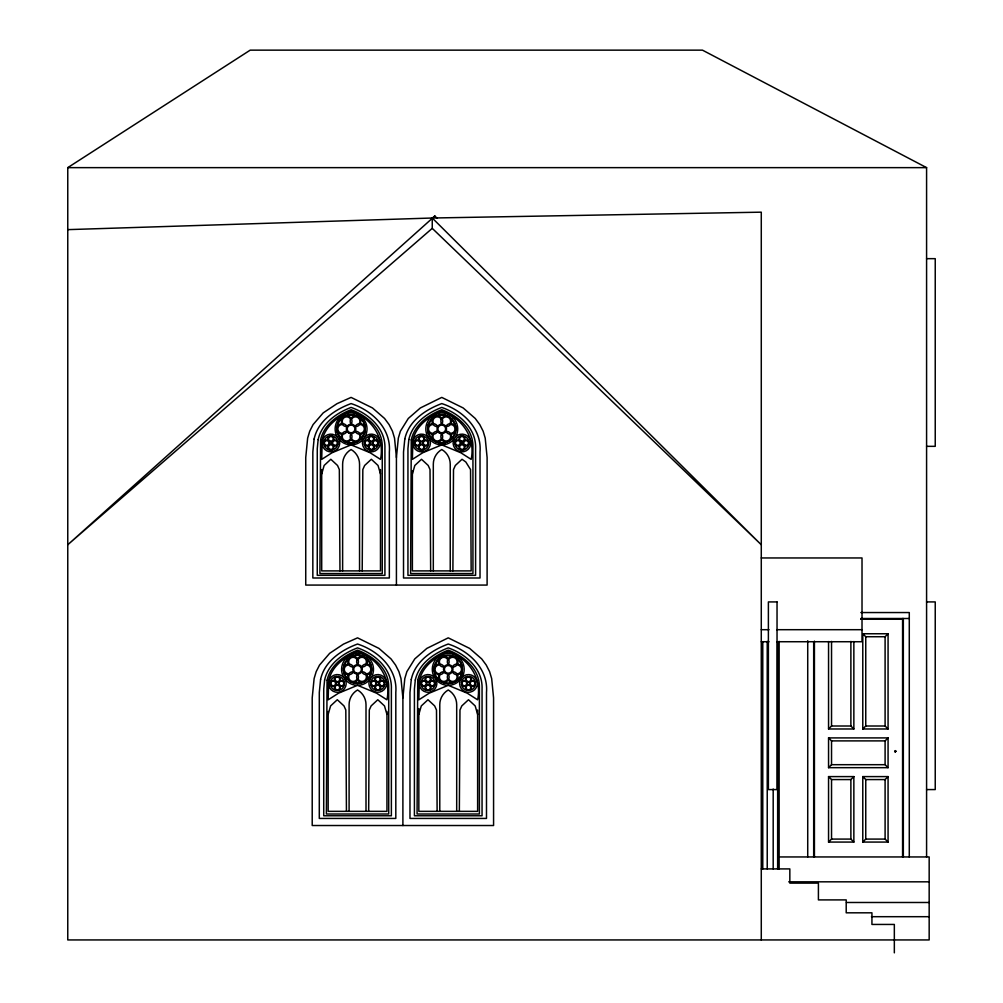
<?xml version="1.0" encoding="UTF-8"?>
<svg xmlns="http://www.w3.org/2000/svg" width="1003" height="1003" viewBox="0 0 1003 1003"><rect width="100%" height="100%" fill="white"/><g stroke="black" fill="none" stroke-linecap="round" stroke-linejoin="round"><path stroke-width="1.5" d="M396.423 457.493L398.329 438.135L400.398 431.202L408.296 418.464L420.382 407.945L441.771 397.401L463.16 407.945L475.246 418.464L479.785 424.608L483.145 431.202L485.214 438.135L487.107 457.493L487.107 585.075L305.739 585.075L305.739 457.493L307.645 438.135L309.714 431.202L313.074 424.608L323.204 412.885L336.983 403.695L351.088 397.401L372.477 407.945L384.563 418.464L389.101 424.608L392.461 431.202L394.53 438.135L396.423 457.493L396.423 585.075M402.893 697.938L404.798 678.58L406.867 671.646L414.766 658.908L426.852 648.389L448.241 637.845L469.617 648.389L481.703 658.908L486.242 665.052L489.602 671.646L491.671 678.58L493.576 697.938L493.576 825.519L312.209 825.519L312.209 697.938L314.115 678.58L316.183 671.646L319.543 665.052L329.661 653.329L343.44 644.139L357.544 637.845L378.933 648.389L391.02 658.908L395.558 665.052L398.918 671.646L400.987 678.58L402.893 697.938L402.893 825.519M894.626 751.297C897.748 749.655 893.159 753.516 896.03 751.297M321.7 473.93L324.145 465.467L330.827 459.274L337.522 465.467L339.34 469.554L339.967 570.895M328.157 714.374L330.601 705.924L337.296 699.73L343.979 705.924L345.809 709.999L346.436 811.352M412.383 473.93L414.828 465.467L421.511 459.274L428.206 465.467L430.024 469.554L430.651 570.895M418.84 714.374L421.285 705.924L427.98 699.73L434.663 705.924L436.493 709.999L437.12 811.352M337.409 425.259C340.406 411.656 361.77 411.656 364.766 425.259M428.093 425.259L431.754 418.915M343.879 665.716L347.539 659.36M455.45 432.594L451.789 438.938M371.223 673.038L367.562 679.395M461.919 673.038C458.91 686.641 437.559 686.641 434.562 673.038M361.105 438.938L364.766 432.594L365.067 427.554A5.316 5.316 0 0 0 361.306 423.793L360.227 423.655L360.641 422.652A5.316 5.316 0 0 0 359.262 417.511M438.223 659.36L434.562 665.716L434.249 670.756A5.316 5.316 0 0 0 438.01 674.505L439.088 674.655L438.675 675.658A5.316 5.316 0 0 0 440.054 680.799M888.069 728.98L885.097 726.009L885.097 636.729L888.069 633.758L862.781 633.758L862.781 728.98L888.069 728.98L888.069 633.758M853.854 641.556L853.854 728.98L828.553 728.98L831.537 726.009L831.537 641.431M862.781 728.98L865.752 726.009L865.752 636.729L862.781 633.758M828.553 767.671L831.537 764.687L885.097 764.687L888.069 767.671L888.069 737.907L828.553 737.907L828.553 767.671L888.069 767.671M828.553 737.907L831.537 740.891L885.097 740.891L888.069 737.907M853.854 842.069L850.883 839.085L850.883 779.569L853.854 776.598L828.553 776.598L828.553 842.069L853.854 842.069L853.854 776.598M888.069 842.069L885.097 839.085L885.097 779.569L888.069 776.598L862.781 776.598L862.781 842.069L888.069 842.069L888.069 776.598M828.553 842.069L831.537 839.085L831.537 779.569L828.553 776.598M862.781 842.069L865.752 839.085L865.752 779.569L862.781 776.598M432.519 218.09L434.851 216.009L437.057 218.228M761.277 939.936L761.277 212.172L432.255 218.015L432.255 228.345L67.765 544.754L434.851 216.009M779.344 856.951L929.167 856.951L929.167 939.936L67.765 939.936L67.765 167.639L250.198 50.15L702.464 50.15L926.584 167.639L926.584 856.951M438.11 415.255L445.432 415.255M361.218 683.056L353.883 683.056M67.765 229.637L432.255 218.015L761.277 544.754L432.255 228.345M67.765 167.639L926.584 167.639M926.584 258.661L935.235 258.661L935.235 446.335L926.584 446.335M761.277 557.956L862.016 557.956L862.016 641.732L776.773 641.732M926.584 601.913L935.235 601.913L935.235 789.574L926.584 789.574M860.85 612.545L909.282 612.545L909.282 856.951M860.825 618.5L909.282 618.5M860.662 618.876L902.951 618.876L902.951 856.951M860.825 619.252L902.587 619.252M761.277 629.696L769.025 629.696M776.773 629.696L862.016 629.696M865.752 636.729L885.097 636.729M761.277 641.732L769.025 641.732M831.537 726.009L850.883 726.009L853.854 728.98M865.752 726.009L885.097 726.009M831.537 779.569L850.883 779.569M865.752 779.569L885.097 779.569M831.537 839.085L850.883 839.085M865.752 839.085L885.097 839.085M761.277 868.911L789.837 868.911L789.837 883.116L818.41 883.116L818.41 899.904L846.206 899.904L846.206 912.818L871.933 912.818L871.933 924.44L894.337 924.44L894.337 952.85M788.709 881.825L929.167 881.825M846.457 902.487L929.167 902.487M871.431 916.692L929.167 916.692M438.11 442.611L445.432 442.611L449.946 440.355A5.316 5.316 0 0 0 451.325 435.214L450.911 434.211L451.989 434.061A5.316 5.316 0 0 0 455.751 430.3L455.45 425.259L451.789 418.915M451.902 655.699L444.567 655.699L440.054 657.955A5.316 5.316 0 0 0 438.675 663.096L439.088 664.099L438.01 664.237A5.316 5.316 0 0 0 434.249 667.998M431.754 438.938L428.093 432.594M341.07 438.938L337.409 432.594L337.108 427.554A5.316 5.316 0 0 1 340.87 423.793L341.948 423.655L341.534 422.652A5.316 5.316 0 0 1 342.901 417.511M367.562 659.36L371.223 665.716M347.539 679.395L343.879 673.038M477.629 714.374L475.184 705.924L468.489 699.73L461.806 705.924L459.976 709.999L459.349 811.352M380.476 473.93L378.031 465.467L371.336 459.274L364.653 465.467L362.823 469.554L362.208 570.895M386.945 714.374L384.5 705.924L377.805 699.73L371.123 705.924L369.292 709.999L368.665 811.352M903.327 618.5L903.327 856.951M902.587 618.5L902.587 856.951M895.328 750.595L895.328 751.999M885.097 740.891L885.097 764.687M850.883 641.431L850.883 726.009M831.537 740.891L831.537 764.687M828.553 641.556L828.553 728.98M814.423 641.143L814.423 856.951M813.684 641.882L813.684 856.951M807.728 640.754L807.728 856.951M779.13 641.381L779.13 868.911M777.651 641.744L777.651 868.911M773.188 789.035L773.188 868.911M767.232 641.381L767.232 868.911M762.769 641.744L762.769 868.911M477.629 710.011L477.629 811.352L418.84 811.352L418.84 708.557M456.691 811.352L456.691 704.633A16.926 16.926 0 0 0 448.241 689.976A16.926 16.926 0 0 0 439.778 704.633L439.778 811.352M452.892 570.895L453.506 469.554L455.337 465.467L462.019 459.274L465.806 461.969L470.545 469.554L471.159 570.895L412.383 570.895L412.383 471.021M450.234 570.895L450.234 464.188A16.926 16.926 0 0 0 441.771 449.532A16.926 16.926 0 0 0 433.309 464.188L433.309 570.895M386.945 711.466L386.945 811.352L328.157 811.352L328.157 711.466M380.476 469.567L380.476 570.895L321.7 570.895L321.7 469.567M366.007 811.352L366.007 704.633A16.926 16.926 0 0 0 357.544 689.976A16.926 16.926 0 0 0 349.094 704.633L349.094 811.352M359.55 570.895L359.55 464.188A16.926 16.926 0 0 0 351.088 449.532A16.926 16.926 0 0 0 342.625 464.188L342.625 570.895M372.063 449.958A2.959 2.959 0 0 0 373.856 445.633A2.959 2.959 0 0 0 378.281 443.752M370.533 449.958A2.959 2.959 0 0 1 368.74 445.633L368.665 445.545A2.959 2.959 0 0 1 364.327 443.752M364.327 442.223A2.959 2.959 0 0 1 368.665 440.43L368.74 440.342A2.959 2.959 0 0 1 370.533 436.017M372.063 436.017A2.959 2.959 0 0 1 373.856 440.342A2.959 2.959 0 0 1 378.281 442.223M363.625 438.549A8.864 8.864 0 0 0 370.533 451.814A8.864 8.864 0 0 0 379.623 439.953A8.864 8.864 0 0 0 365.042 436.719L362.359 440.204A15.948 15.948 0 0 1 339.804 440.204L337.133 436.719A8.864 8.864 0 0 0 322.54 439.953A8.864 8.864 0 0 0 331.642 451.814A8.864 8.864 0 0 0 338.538 438.549M337.108 430.3A5.316 5.316 0 0 0 340.87 434.061L341.948 434.211L341.534 435.214A5.316 5.316 0 0 0 342.901 440.355C347.539 443.928 354.636 443.928 359.262 440.355A5.316 5.316 0 0 0 360.641 435.214L360.227 434.211L361.306 434.061A5.316 5.316 0 0 0 365.067 430.3M323.894 443.752A2.959 2.959 0 0 0 328.232 445.545L328.307 445.633A2.959 2.959 0 0 0 330.1 449.958M323.894 442.223A2.959 2.959 0 0 1 328.232 440.43L328.307 440.342A2.959 2.959 0 0 1 330.1 436.017M331.629 449.958A2.959 2.959 0 0 0 333.422 445.633A2.959 2.959 0 0 0 337.835 443.752M337.835 442.223A2.959 2.959 0 0 0 333.51 440.43A2.959 2.959 0 0 0 331.629 436.017M337.271 436.907A15.948 15.948 0 0 1 351.088 412.985A15.948 15.948 0 0 1 364.891 436.907M356.88 441.721A5.316 5.316 0 0 1 351.752 440.355L351.088 439.49L350.423 440.355A5.316 5.316 0 0 1 345.283 441.721M345.283 416.132A5.316 5.316 0 0 1 350.423 417.511L351.088 418.376L351.752 417.511A5.316 5.316 0 0 1 356.88 416.132M462.747 449.958A2.959 2.959 0 0 0 464.539 445.633L464.627 445.545A2.959 2.959 0 0 0 468.965 443.752M461.217 449.958A2.959 2.959 0 0 1 459.424 445.633L459.349 445.545A2.959 2.959 0 0 1 455.011 443.752M455.011 442.223A2.959 2.959 0 0 1 459.349 440.43L459.424 440.342A2.959 2.959 0 0 1 461.217 436.017M462.747 436.017A2.959 2.959 0 0 1 464.539 440.342L464.627 440.43A2.959 2.959 0 0 1 468.965 442.223M454.309 438.549A8.864 8.864 0 0 0 461.217 451.814A8.864 8.864 0 0 0 470.319 439.953A8.864 8.864 0 0 0 455.726 436.719L453.043 440.204A15.948 15.948 0 0 1 430.488 440.204L427.817 436.719A8.864 8.864 0 0 0 413.223 439.953A8.864 8.864 0 0 0 422.326 451.814A8.864 8.864 0 0 0 429.221 438.549M414.578 443.752A2.959 2.959 0 0 0 418.915 445.545L418.991 445.633A2.959 2.959 0 0 0 420.784 449.958M414.578 442.223A2.959 2.959 0 0 1 418.915 440.43L418.991 440.342A2.959 2.959 0 0 1 420.784 436.017M422.313 449.958A2.959 2.959 0 0 0 424.106 445.633L424.194 445.545A2.959 2.959 0 0 0 428.519 443.752M428.519 442.223A2.959 2.959 0 0 0 424.194 440.43L424.106 440.342A2.959 2.959 0 0 0 422.313 436.017M427.955 436.907A15.948 15.948 0 0 1 441.771 412.985A15.948 15.948 0 0 1 455.588 436.907M447.564 441.721A5.316 5.316 0 0 1 442.436 440.355L441.771 439.49L441.107 440.355A5.316 5.316 0 0 1 435.966 441.721L433.584 440.355A5.316 5.316 0 0 1 432.218 435.214L432.632 434.211L431.553 434.061A5.316 5.316 0 0 1 427.792 430.3L427.792 427.554A5.316 5.316 0 0 1 431.553 423.793L432.632 423.655L432.218 422.652A5.316 5.316 0 0 1 433.584 417.511L435.966 416.132A5.316 5.316 0 0 1 441.107 417.511L441.771 418.376L442.436 417.511A5.316 5.316 0 0 1 447.564 416.132L449.946 417.511A5.316 5.316 0 0 1 451.325 422.652L450.911 423.655L451.989 423.793A5.316 5.316 0 0 1 455.751 427.554M378.532 690.403A2.959 2.959 0 0 0 380.325 686.077L380.413 685.989A2.959 2.959 0 0 0 384.738 684.196M377.003 690.403A2.959 2.959 0 0 1 375.21 686.077L375.122 685.989A2.959 2.959 0 0 1 370.797 684.196M370.797 682.667A2.959 2.959 0 0 1 375.122 680.874L375.21 680.786A2.959 2.959 0 0 1 377.003 676.461M378.532 676.461A2.959 2.959 0 0 1 380.325 680.786L380.413 680.874A2.959 2.959 0 0 1 384.738 682.667M370.094 679.006A8.864 8.864 0 0 0 376.99 692.258A8.864 8.864 0 0 0 386.092 680.398A8.864 8.864 0 0 0 371.499 677.163L368.828 680.648A15.948 15.948 0 0 1 346.273 680.648L343.603 677.163A8.864 8.864 0 0 0 329.009 680.398A8.864 8.864 0 0 0 338.111 692.258A8.864 8.864 0 0 0 345.007 679.006M330.363 684.196A2.959 2.959 0 0 0 334.689 685.989L334.776 686.077A2.959 2.959 0 0 0 336.569 690.403M330.363 682.667A2.959 2.959 0 0 1 334.689 680.874L334.776 680.786A2.959 2.959 0 0 1 336.569 676.461M338.099 690.403A2.959 2.959 0 0 0 339.892 686.077L339.979 685.989A2.959 2.959 0 0 0 344.305 684.196M344.305 682.667A2.959 2.959 0 0 0 339.979 680.874L339.892 680.786A2.959 2.959 0 0 0 338.099 676.461M343.741 677.351A15.948 15.948 0 0 1 357.544 653.429A15.948 15.948 0 0 1 371.361 677.351M351.752 656.576A5.316 5.316 0 0 1 356.892 657.955L357.544 658.821L358.209 657.955A5.316 5.316 0 0 1 363.349 656.576M469.216 690.403A2.959 2.959 0 0 0 471.009 686.077L471.097 685.989A2.959 2.959 0 0 0 475.422 684.196M467.686 690.403A2.959 2.959 0 0 1 465.894 686.077L465.806 685.989A2.959 2.959 0 0 1 461.48 684.196M461.48 682.667A2.959 2.959 0 0 1 465.806 680.874L465.894 680.786A2.959 2.959 0 0 1 467.686 676.461M469.216 676.461A2.959 2.959 0 0 1 471.009 680.786L471.097 680.874A2.959 2.959 0 0 1 475.422 682.667M460.778 679.006A8.864 8.864 0 0 0 467.674 692.258A8.864 8.864 0 0 0 476.776 680.398A8.864 8.864 0 0 0 462.182 677.163L459.512 680.648A15.948 15.948 0 0 1 436.957 680.648L434.286 677.163A8.864 8.864 0 0 0 419.693 680.398A8.864 8.864 0 0 0 428.795 692.258A8.864 8.864 0 0 0 435.691 679.006M421.047 684.196A2.959 2.959 0 0 0 425.372 685.989L425.46 686.077A2.959 2.959 0 0 0 427.253 690.403M421.047 682.667A2.959 2.959 0 0 1 425.372 680.874L425.46 680.786A2.959 2.959 0 0 1 427.253 676.461M428.782 690.403A2.959 2.959 0 0 0 430.575 686.077L430.663 685.989A2.959 2.959 0 0 0 434.989 684.196M434.989 682.667A2.959 2.959 0 0 0 430.663 680.874L430.575 680.786A2.959 2.959 0 0 0 428.782 676.461M434.424 677.351A15.948 15.948 0 0 1 448.241 653.429A15.948 15.948 0 0 1 462.044 677.351M456.415 680.799A5.316 5.316 0 0 0 457.794 675.658L457.381 674.655L458.459 674.505A5.316 5.316 0 0 0 462.22 670.756C462.997 664.951 459.449 658.808 454.033 656.576A5.316 5.316 0 0 0 448.893 657.955L448.241 658.821L447.576 657.955A5.316 5.316 0 0 0 442.436 656.576M454.033 682.165A5.316 5.316 0 0 1 448.893 680.799L448.241 679.934L447.576 680.799A5.316 5.316 0 0 1 442.436 682.165M462.22 667.998A5.316 5.316 0 0 0 458.459 664.237L457.381 664.099L457.794 663.096A5.316 5.316 0 0 0 456.415 657.955M314.115 439.013L312.836 452.052L312.836 577.991L389.34 577.991L389.34 452.052C391.295 428.431 371.963 410.327 351.088 403.582C334.789 409.6 317.976 420.959 314.115 439.013M318.152 439.577L317.261 448.642L317.261 575.333L384.914 575.333L384.914 448.642C385.842 428.494 368.678 413.537 351.088 407.431C336.456 412.948 321.65 423.416 318.152 439.577M320.584 439.903L319.919 573.553L382.256 573.553L382.256 446.598C382.469 428.569 366.747 415.455 351.088 409.751C337.472 414.966 323.844 424.896 320.584 439.903M322.201 440.129L321.7 459.374L332.056 452.754L351.088 444.881L370.12 452.754L380.476 459.374C385.052 437.609 371.599 417.925 351.088 411.293C338.149 416.308 325.311 425.874 322.201 440.129M320.584 679.47L319.293 692.496L319.293 818.435L395.809 818.435L395.809 692.496C397.765 668.876 378.419 650.771 357.544 644.026C341.258 650.044 324.433 661.403 320.584 679.47M324.621 680.021L323.731 689.086L323.731 815.778L391.371 815.778L391.371 689.086C392.298 668.938 375.135 653.981 357.544 647.888C342.926 653.392 328.106 663.873 324.621 680.021M327.041 680.347L326.389 814.01L388.713 814.01L388.713 687.042C388.938 669.014 373.204 655.899 357.544 650.195C343.941 655.41 330.313 665.34 327.041 680.347M328.658 680.573L328.157 699.818L338.512 693.198L357.544 685.325L376.589 693.198L386.945 699.818C391.509 678.053 378.068 658.369 357.544 651.737C344.618 656.764 331.78 666.318 328.658 680.573M404.798 439.013L403.519 452.052L403.519 577.991L480.023 577.991L480.023 452.052C481.979 428.431 462.646 410.327 441.771 403.582C425.473 409.6 408.66 420.959 404.798 439.013M408.835 439.577L407.945 448.642L407.945 575.333L475.598 575.333L475.598 448.642C476.525 428.494 459.361 413.537 441.771 407.431C427.14 412.948 412.333 423.416 408.835 439.577M411.268 439.903L410.603 573.553L472.94 573.553L472.94 446.598C473.153 428.569 457.431 415.455 441.771 409.751C428.156 414.966 414.527 424.896 411.268 439.903M412.885 440.129L412.383 459.374L422.739 452.754L441.771 444.881L460.803 452.754L471.159 459.374C475.735 437.609 462.283 417.925 441.771 411.293C428.833 416.308 415.994 425.874 412.885 440.129M411.268 679.47L409.976 692.496L409.976 818.435L486.493 818.435L486.493 692.496C488.448 668.876 469.103 650.771 448.241 644.026C431.942 650.044 415.117 661.403 411.268 679.47M415.305 680.021L414.415 689.086L414.415 815.778L482.054 815.778L482.054 689.086C482.982 668.938 465.818 653.981 448.241 647.888C433.609 653.392 418.79 663.873 415.305 680.021M417.724 680.347L417.072 814.01L479.396 814.01L479.396 687.042C479.622 669.014 463.887 655.899 448.241 650.195C434.625 655.41 420.997 665.34 417.724 680.347M419.342 680.573L418.84 699.818L429.196 693.198L448.241 685.325L467.273 693.198L477.629 699.818C482.192 678.053 468.752 658.369 448.241 651.737C435.302 656.764 422.464 666.318 419.342 680.573M324.032 441.157L324.032 444.818A7.071 7.071 0 0 0 329.034 449.82L332.695 449.82A7.071 7.071 0 0 0 337.698 444.818L337.698 441.157A7.071 7.071 0 0 0 332.695 436.155L329.034 436.155A7.071 7.071 0 0 0 324.032 441.157M330.501 681.601L330.501 685.262A7.071 7.071 0 0 0 335.504 690.265L339.164 690.265A7.071 7.071 0 0 0 344.167 685.262L344.167 681.601A7.071 7.071 0 0 0 339.164 676.599L335.504 676.599A7.071 7.071 0 0 0 330.501 681.601M364.478 441.157L364.478 444.818A7.071 7.071 0 0 0 369.468 449.82L373.129 449.82A7.071 7.071 0 0 0 378.131 444.818L378.131 441.157A7.071 7.071 0 0 0 373.129 436.155L369.468 436.155A7.071 7.071 0 0 0 364.478 441.157M343.565 667.998L343.565 670.756A5.316 5.316 0 0 0 347.326 674.505L348.405 674.655L347.991 675.658A5.316 5.316 0 0 0 349.37 680.799L351.752 682.165A5.316 5.316 0 0 0 356.892 680.799L357.544 679.934L358.209 680.799A5.316 5.316 0 0 0 363.349 682.165L365.731 680.799A5.316 5.316 0 0 0 367.111 675.658L366.697 674.655L367.775 674.505A5.316 5.316 0 0 0 371.536 670.756L371.536 667.998A5.316 5.316 0 0 0 367.775 664.237L366.697 664.099L367.111 663.096A5.316 5.316 0 0 0 365.731 657.955C361.105 654.382 353.996 654.382 349.37 657.955A5.316 5.316 0 0 0 347.991 663.096L348.405 664.099L347.326 664.237A5.316 5.316 0 0 0 343.565 667.998M370.934 681.601L370.934 685.262A7.071 7.071 0 0 0 375.937 690.265L379.598 690.265A7.071 7.071 0 0 0 384.6 685.262L384.6 681.601A7.071 7.071 0 0 0 379.598 676.599L375.937 676.599A7.071 7.071 0 0 0 370.934 681.601M414.715 441.157L414.715 444.818A7.071 7.071 0 0 0 419.718 449.82L423.379 449.82A7.071 7.071 0 0 0 428.381 444.818L428.381 441.157A7.071 7.071 0 0 0 423.379 436.155L419.718 436.155A7.071 7.071 0 0 0 414.715 441.157M421.185 681.601L421.185 685.262A7.071 7.071 0 0 0 426.187 690.265L429.848 690.265A7.071 7.071 0 0 0 434.851 685.262L434.851 681.601A7.071 7.071 0 0 0 429.848 676.599L426.187 676.599A7.071 7.071 0 0 0 421.185 681.601M455.161 441.157L455.161 444.818A7.071 7.071 0 0 0 460.151 449.82L463.812 449.82A7.071 7.071 0 0 0 468.815 444.818L468.815 441.157A7.071 7.071 0 0 0 463.812 436.155L460.151 436.155A7.071 7.071 0 0 0 455.161 441.157M461.618 681.601L461.618 685.262A7.071 7.071 0 0 0 466.621 690.265L470.282 690.265A7.071 7.071 0 0 0 475.284 685.262L475.284 681.601A7.071 7.071 0 0 0 470.282 676.599L466.621 676.599A7.071 7.071 0 0 0 461.618 681.601M350.611 419.329L350.373 419.893A5.316 5.316 0 0 0 350.9 423.93L351.263 423.93A5.316 5.316 0 0 0 351.802 419.893L351.677 419.053A4.426 4.426 0 0 1 357.72 417.436A4.426 4.426 0 0 1 359.337 423.479L358.56 423.793A5.316 5.316 0 0 0 355.325 426.275L355.513 426.588A5.316 5.316 0 0 0 359.262 425.034L359.927 424.507A4.426 4.426 0 0 1 364.352 428.933A4.426 4.426 0 0 1 359.927 433.346L359.262 432.832A5.316 5.316 0 0 0 355.513 431.277L355.325 431.591A5.316 5.316 0 0 0 358.56 434.061L359.337 434.374A4.426 4.426 0 0 1 357.72 440.417A4.426 4.426 0 0 1 351.677 438.8L351.802 437.96A5.316 5.316 0 0 0 351.263 433.935L350.9 433.935A5.316 5.316 0 0 0 350.373 437.96L350.498 438.8A4.426 4.426 0 0 1 344.455 440.417A4.426 4.426 0 0 1 342.838 434.374L343.615 434.061A5.316 5.316 0 0 0 346.85 431.591L346.662 431.277A5.316 5.316 0 0 0 342.901 432.832L342.236 433.346A4.426 4.426 0 0 1 337.823 428.933A4.426 4.426 0 0 1 342.236 424.507L342.901 425.034A5.316 5.316 0 0 0 346.662 426.588L346.85 426.275A5.316 5.316 0 0 0 343.615 423.793L342.838 423.479A4.426 4.426 0 0 1 344.455 417.436A4.426 4.426 0 0 1 350.498 419.053L350.611 419.329M441.295 419.329L441.057 419.893A5.316 5.316 0 0 0 441.583 423.93L441.947 423.93A5.316 5.316 0 0 0 442.486 419.893L442.361 419.053A4.426 4.426 0 0 1 448.404 417.436A4.426 4.426 0 0 1 450.021 423.479L449.244 423.793A5.316 5.316 0 0 0 446.009 426.275L446.197 426.588A5.316 5.316 0 0 0 449.946 425.034L450.61 424.507A4.426 4.426 0 0 1 455.036 428.933A4.426 4.426 0 0 1 450.61 433.346L449.946 432.832A5.316 5.316 0 0 0 446.197 431.277L446.009 431.591A5.316 5.316 0 0 0 449.244 434.061L450.021 434.374A4.426 4.426 0 0 1 448.404 440.417A4.426 4.426 0 0 1 442.361 438.8L442.486 437.96A5.316 5.316 0 0 0 441.947 433.935L441.583 433.935A5.316 5.316 0 0 0 441.057 437.96L441.182 438.8A4.426 4.426 0 0 1 435.139 440.417A4.426 4.426 0 0 1 433.522 434.374L434.299 434.061A5.316 5.316 0 0 0 437.534 431.591L437.346 431.277A5.316 5.316 0 0 0 433.584 432.832L432.92 433.346A4.426 4.426 0 0 1 428.507 428.933A4.426 4.426 0 0 1 432.92 424.507L433.584 425.034A5.316 5.316 0 0 0 437.346 426.588L437.534 426.275A5.316 5.316 0 0 0 434.299 423.793L433.522 423.479A4.426 4.426 0 0 1 435.139 417.436A4.426 4.426 0 0 1 441.182 419.053L441.295 419.329M357.068 659.773L356.842 660.338A5.316 5.316 0 0 0 357.369 664.375L357.732 664.375A5.316 5.316 0 0 0 358.259 660.338L358.146 659.51A4.426 4.426 0 0 1 364.189 657.88A4.426 4.426 0 0 1 365.807 663.923L365.017 664.237A5.316 5.316 0 0 0 361.795 666.719L361.97 667.033A5.316 5.316 0 0 0 365.731 665.478L366.396 664.951A4.426 4.426 0 0 1 370.822 669.377A4.426 4.426 0 0 1 366.396 673.803L365.731 673.276A5.316 5.316 0 0 0 361.97 671.722L361.795 672.035A5.316 5.316 0 0 0 365.017 674.505L365.807 674.818A4.426 4.426 0 0 1 364.189 680.861A4.426 4.426 0 0 1 358.146 679.244L358.259 678.417A5.316 5.316 0 0 0 357.732 674.38L357.369 674.38A5.316 5.316 0 0 0 356.842 678.417L356.955 679.244A4.426 4.426 0 0 1 350.912 680.861A4.426 4.426 0 0 1 349.295 674.818L350.085 674.505A5.316 5.316 0 0 0 353.307 672.035L353.131 671.722A5.316 5.316 0 0 0 349.37 673.276L348.705 673.803A4.426 4.426 0 0 1 344.28 669.377A4.426 4.426 0 0 1 348.705 664.951L349.37 665.478A5.316 5.316 0 0 0 353.131 667.033L353.307 666.719A5.316 5.316 0 0 0 350.085 664.237L349.295 663.923A4.426 4.426 0 0 1 350.912 657.88A4.426 4.426 0 0 1 356.955 659.51L357.068 659.773M447.752 659.773L447.526 660.338A5.316 5.316 0 0 0 448.053 664.375L448.416 664.375A5.316 5.316 0 0 0 448.943 660.338L448.83 659.51A4.426 4.426 0 0 1 454.873 657.88A4.426 4.426 0 0 1 456.49 663.923L455.701 664.237A5.316 5.316 0 0 0 452.478 666.719L452.654 667.033A5.316 5.316 0 0 0 456.415 665.478L457.08 664.951A4.426 4.426 0 0 1 461.505 669.377A4.426 4.426 0 0 1 457.08 673.803L456.415 673.276A5.316 5.316 0 0 0 452.654 671.722L452.478 672.035A5.316 5.316 0 0 0 455.701 674.505L456.49 674.818A4.426 4.426 0 0 1 454.873 680.861A4.426 4.426 0 0 1 448.83 679.244L448.943 678.417A5.316 5.316 0 0 0 448.416 674.38L448.053 674.38A5.316 5.316 0 0 0 447.526 678.417L447.639 679.244A4.426 4.426 0 0 1 441.596 680.861A4.426 4.426 0 0 1 439.978 674.818L440.768 674.505A5.316 5.316 0 0 0 443.99 672.035L443.815 671.722A5.316 5.316 0 0 0 440.054 673.276L439.389 673.803A4.426 4.426 0 0 1 434.963 669.377A4.426 4.426 0 0 1 439.389 664.951L440.054 665.478A5.316 5.316 0 0 0 443.815 667.033L443.99 666.719A5.316 5.316 0 0 0 440.768 664.237L439.978 663.923A4.426 4.426 0 0 1 441.596 657.88A4.426 4.426 0 0 1 447.639 659.51L447.752 659.773M329.31 444.467L329.398 444.542A2.959 2.959 0 0 1 332.344 444.542L332.432 444.467A2.959 2.959 0 0 1 332.432 441.508L332.344 441.42A2.959 2.959 0 0 1 329.398 441.42L329.31 441.508A2.959 2.959 0 0 1 329.31 444.467M369.743 444.467L369.831 444.542A2.959 2.959 0 0 1 372.777 444.542L372.865 444.467A2.959 2.959 0 0 1 372.865 441.508L372.777 441.42A2.959 2.959 0 0 1 369.831 441.42L369.743 441.508A2.959 2.959 0 0 1 369.743 444.467M419.994 444.467L420.081 444.542A2.959 2.959 0 0 1 423.028 444.542L423.116 444.467A2.959 2.959 0 0 1 423.116 441.508L423.028 441.42A2.959 2.959 0 0 1 420.081 441.42L419.994 441.508A2.959 2.959 0 0 1 419.994 444.467M460.427 444.467L460.515 444.542A2.959 2.959 0 0 1 463.461 444.542L463.549 444.467A2.959 2.959 0 0 1 463.549 441.508L463.461 441.42A2.959 2.959 0 0 1 460.515 441.42L460.427 441.508A2.959 2.959 0 0 1 460.427 444.467M335.767 684.911L335.855 684.999A2.959 2.959 0 0 1 338.813 684.999L338.901 684.911A2.959 2.959 0 0 1 338.901 681.952L338.813 681.864A2.959 2.959 0 0 1 335.855 681.864L335.767 681.952A2.959 2.959 0 0 1 335.767 684.911M376.2 684.911L376.288 684.999A2.959 2.959 0 0 1 379.247 684.999L379.335 684.911A2.959 2.959 0 0 1 379.335 681.952L379.247 681.864A2.959 2.959 0 0 1 376.288 681.864L376.2 681.952A2.959 2.959 0 0 1 376.2 684.911M426.451 684.911L426.538 684.999A2.959 2.959 0 0 1 429.497 684.999L429.585 684.911A2.959 2.959 0 0 1 429.585 681.952L429.497 681.864A2.959 2.959 0 0 1 426.538 681.864L426.451 681.952A2.959 2.959 0 0 1 426.451 684.911M466.896 684.911L466.972 684.999A2.959 2.959 0 0 1 469.931 684.999L470.018 684.911A2.959 2.959 0 0 1 470.018 681.952L469.931 681.864A2.959 2.959 0 0 1 466.972 681.864L466.896 681.952A2.959 2.959 0 0 1 466.896 684.911M777.037 601.925L768.386 601.925L768.386 789.587L777.037 789.587L777.037 601.925M365.518 444.655A2.357 2.357 0 0 0 369.455 443.589A2.357 2.357 0 0 0 366.571 440.706A2.357 2.357 0 0 0 365.518 444.655M370.12 449.143A2.357 2.357 0 0 0 373.655 447.1A2.357 2.357 0 0 0 370.12 445.069A2.357 2.357 0 0 0 370.12 449.143M374.244 445.031A2.357 2.357 0 0 0 377.78 442.987A2.357 2.357 0 0 0 374.244 440.944A2.357 2.357 0 0 0 374.244 445.031M348.705 433.058A4.764 4.764 0 0 0 355.852 428.933A4.764 4.764 0 0 0 348.705 424.808A4.764 4.764 0 0 0 348.705 433.058M348.354 431.666A3.874 3.874 0 0 0 354.824 429.936A3.874 3.874 0 0 0 350.085 425.184A3.874 3.874 0 0 0 348.354 431.666M370.12 440.906A2.357 2.357 0 0 0 373.655 438.863A2.357 2.357 0 0 0 370.12 436.819A2.357 2.357 0 0 0 370.12 440.906M329.686 449.143A2.357 2.357 0 0 0 333.222 447.1A2.357 2.357 0 0 0 329.686 445.069A2.357 2.357 0 0 0 329.686 449.143M329.686 440.906A2.357 2.357 0 0 0 333.222 438.863A2.357 2.357 0 0 0 329.686 436.819A2.357 2.357 0 0 0 329.686 440.906M325.085 444.655A2.357 2.357 0 0 0 329.022 443.589A2.357 2.357 0 0 0 326.138 440.706A2.357 2.357 0 0 0 325.085 444.655M333.811 445.031A2.357 2.357 0 0 0 337.347 442.987A2.357 2.357 0 0 0 333.811 440.944A2.357 2.357 0 0 0 333.811 445.031M344.004 441.195A14.155 14.155 0 0 0 365.242 428.933A14.155 14.155 0 0 0 344.004 416.671A14.155 14.155 0 0 0 344.004 441.195M456.202 444.655A2.357 2.357 0 0 0 460.151 443.589A2.357 2.357 0 0 0 457.255 440.706A2.357 2.357 0 0 0 456.202 444.655M460.803 449.143A2.357 2.357 0 0 0 464.339 447.1A2.357 2.357 0 0 0 460.803 445.069A2.357 2.357 0 0 0 460.803 449.143M464.928 445.031A2.357 2.357 0 0 0 468.464 442.987A2.357 2.357 0 0 0 464.928 440.944A2.357 2.357 0 0 0 464.928 445.031M439.389 433.058A4.764 4.764 0 0 0 446.536 428.933A4.764 4.764 0 0 0 439.389 424.808A4.764 4.764 0 0 0 439.389 433.058M439.038 431.666A3.874 3.874 0 0 0 445.508 429.936A3.874 3.874 0 0 0 440.768 425.184A3.874 3.874 0 0 0 439.038 431.666M460.803 440.906A2.357 2.357 0 0 0 464.339 438.863A2.357 2.357 0 0 0 460.803 436.819A2.357 2.357 0 0 0 460.803 440.906M420.37 449.143A2.357 2.357 0 0 0 423.905 447.1A2.357 2.357 0 0 0 420.37 445.069A2.357 2.357 0 0 0 420.37 449.143M420.37 440.906A2.357 2.357 0 0 0 423.905 438.863A2.357 2.357 0 0 0 420.37 436.819A2.357 2.357 0 0 0 420.37 440.906M415.769 444.655A2.357 2.357 0 0 0 419.705 443.589A2.357 2.357 0 0 0 416.822 440.706A2.357 2.357 0 0 0 415.769 444.655M424.495 445.031A2.357 2.357 0 0 0 428.03 442.987A2.357 2.357 0 0 0 424.495 440.944A2.357 2.357 0 0 0 424.495 445.031M434.688 441.195A14.155 14.155 0 0 0 455.926 428.933A14.155 14.155 0 0 0 434.688 416.671A14.155 14.155 0 0 0 434.688 441.195M372.464 685.475A2.357 2.357 0 0 0 376.012 683.432A2.357 2.357 0 0 0 372.464 681.388A2.357 2.357 0 0 0 372.464 685.475M376.1 689.211A2.357 2.357 0 0 0 380.049 688.158A2.357 2.357 0 0 0 377.153 685.275A2.357 2.357 0 0 0 376.1 689.211M380.714 685.475A2.357 2.357 0 0 0 384.249 683.432A2.357 2.357 0 0 0 380.714 681.388A2.357 2.357 0 0 0 380.714 685.475M354.184 672.75A4.764 4.764 0 0 0 362.158 670.606A4.764 4.764 0 0 0 356.316 664.776A4.764 4.764 0 0 0 354.184 672.75M355.614 672.725A3.874 3.874 0 0 0 361.419 669.377A3.874 3.874 0 0 0 355.614 666.017A3.874 3.874 0 0 0 355.614 672.725M376.589 681.35A2.357 2.357 0 0 0 380.124 679.307A2.357 2.357 0 0 0 376.589 677.276A2.357 2.357 0 0 0 376.589 681.35M336.155 689.588A2.357 2.357 0 0 0 339.691 687.556A2.357 2.357 0 0 0 336.155 685.513A2.357 2.357 0 0 0 336.155 689.588M336.155 681.35A2.357 2.357 0 0 0 339.691 679.307A2.357 2.357 0 0 0 336.155 677.276A2.357 2.357 0 0 0 336.155 681.35M332.031 685.475A2.357 2.357 0 0 0 335.566 683.432A2.357 2.357 0 0 0 332.031 681.388A2.357 2.357 0 0 0 332.031 685.475M340.268 685.475A2.357 2.357 0 0 0 343.816 683.432A2.357 2.357 0 0 0 340.268 681.388A2.357 2.357 0 0 0 340.268 685.475M350.473 681.639A14.155 14.155 0 0 0 371.712 669.377A14.155 14.155 0 0 0 350.473 657.115A14.155 14.155 0 0 0 350.473 681.639M463.148 685.475A2.357 2.357 0 0 0 466.696 683.432A2.357 2.357 0 0 0 463.148 681.388A2.357 2.357 0 0 0 463.148 685.475M467.273 689.588A2.357 2.357 0 0 0 470.808 687.556A2.357 2.357 0 0 0 467.273 685.513A2.357 2.357 0 0 0 467.273 689.588M471.397 685.475A2.357 2.357 0 0 0 474.933 683.432A2.357 2.357 0 0 0 471.397 681.388A2.357 2.357 0 0 0 471.397 685.475M444.868 672.75A4.764 4.764 0 0 0 452.842 670.606A4.764 4.764 0 0 0 446.999 664.776A4.764 4.764 0 0 0 444.868 672.75M446.297 672.725A3.874 3.874 0 0 0 452.102 669.377A3.874 3.874 0 0 0 446.297 666.017A3.874 3.874 0 0 0 446.297 672.725M467.273 681.35A2.357 2.357 0 0 0 470.808 679.307A2.357 2.357 0 0 0 467.273 677.276A2.357 2.357 0 0 0 467.273 681.35M426.35 689.211A2.357 2.357 0 0 0 430.3 688.158A2.357 2.357 0 0 0 427.403 685.275A2.357 2.357 0 0 0 426.35 689.211M426.839 681.35A2.357 2.357 0 0 0 430.375 679.307A2.357 2.357 0 0 0 426.839 677.276A2.357 2.357 0 0 0 426.839 681.35M422.714 685.475A2.357 2.357 0 0 0 426.25 683.432A2.357 2.357 0 0 0 422.714 681.388A2.357 2.357 0 0 0 422.714 685.475M430.964 685.475A2.357 2.357 0 0 0 434.5 683.432A2.357 2.357 0 0 0 430.964 681.388A2.357 2.357 0 0 0 430.964 685.475M441.157 681.639A14.155 14.155 0 0 0 462.396 669.377A14.155 14.155 0 0 0 441.157 657.115A14.155 14.155 0 0 0 441.157 681.639"/></g></svg>
